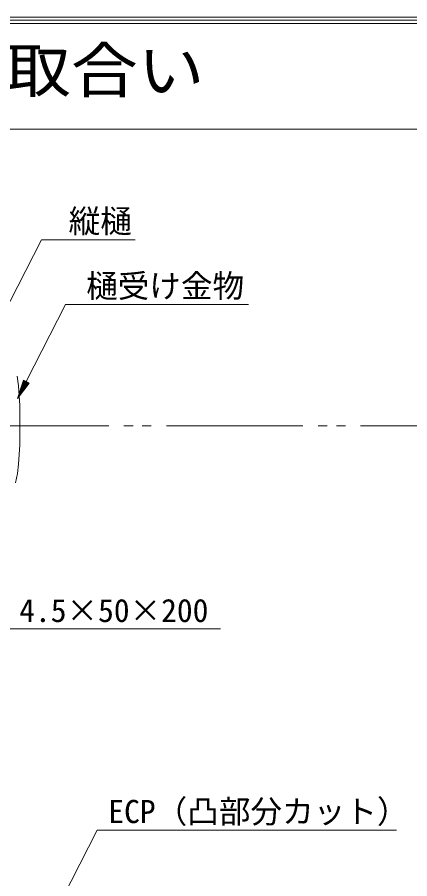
# Model space of a CAD drawing. Units: millimetres at full size, sheet at 1:6; details may follow other scales. Extents: x -1207 to 1226, y -853 to 852.
# Drawn here: x -746.3 to -591.1, y 511.5 to 852.1 of the extents above; entities that cross this region are included whole.
import ezdxf
from ezdxf.enums import TextEntityAlignment as Align

# ---------------------------------------------------------------- set-up
doc = ezdxf.new("R2010")
doc.units = ezdxf.units.MM
doc.header["$LTSCALE"] = 6
doc.linetypes.add('DOUBLE_CHAIN2', pattern=[12.8, 9, -1, 0.6, -0.6, 0.6, -1])
for name, color, linetype, lineweight in [('0-0_WAKU', 7, 'Continuous', 9), ('0-2_SUNPO', 7, 'Continuous', 9), ('0-B', 134, 'Continuous', 9)]:
    doc.layers.add(name, color=color, linetype=linetype, lineweight=lineweight)
doc.styles.add('ＭＳ ゴシック', font='')
doc.styles.get('ＭＳ ゴシック').set_extended_font_data('MS Gothic')

msp = doc.modelspace()

# ---------------------------------------------------------------- linework, layer by layer
at = {"layer": '0-0_WAKU'}
for p, q in [((-1207.164, 852.121), (1211.664, 852.121)), ((-1205.957, 850.914), (1210.457, 850.914)), ((-1204.75, 849.707), (1209.25, 849.707)), ((-1204.75, 807.866), (1209.25, 807.866))]:
    msp.add_line(p, q, dxfattribs=at)
at = {"layer": '0-2_SUNPO'}
for p, q in [((-742.698, 708.046), (-727.139, 738.548)), ((-727.139, 738.548), (-654.832, 738.548)), ((-743.847, 708.499), (-743.586, 708.499)), ((-743.832, 708.549), (-743.684, 708.549)), ((-743.816, 708.599), (-743.782, 708.599)), ((-744.924, 705.099), (-743.344, 705.099)), ((-744.908, 705.149), (-743.307, 705.149)), ((-744.892, 705.199), (-743.27, 705.199)), ((-744.876, 705.249), (-743.233, 705.249)), ((-744.86, 705.299), (-743.196, 705.299)), ((-744.845, 705.349), (-743.159, 705.349)), ((-744.829, 705.399), (-743.122, 705.399)), ((-744.813, 705.449), (-743.085, 705.449)), ((-744.797, 705.499), (-743.048, 705.499)), ((-744.781, 705.549), (-743.011, 705.549)), ((-744.765, 705.599), (-742.974, 705.599)), ((-744.75, 705.649), (-742.937, 705.649)), ((-744.734, 705.699), (-742.9, 705.699)), ((-744.718, 705.749), (-742.863, 705.749)), ((-744.702, 705.799), (-742.826, 705.799)), ((-744.686, 705.849), (-742.789, 705.849)), ((-744.67, 705.899), (-742.752, 705.899)), ((-744.655, 705.949), (-742.715, 705.949)), ((-744.639, 705.999), (-742.678, 705.999)), ((-744.623, 706.049), (-742.641, 706.049)), ((-744.607, 706.099), (-742.604, 706.099)), ((-744.591, 706.149), (-742.567, 706.149)), ((-744.575, 706.199), (-742.53, 706.199)), ((-744.56, 706.249), (-742.493, 706.249)), ((-744.544, 706.299), (-742.456, 706.299)), ((-744.528, 706.349), (-742.419, 706.349)), ((-744.512, 706.399), (-742.382, 706.399)), ((-744.496, 706.449), (-742.345, 706.449)), ((-744.481, 706.499), (-742.308, 706.499)), ((-744.465, 706.549), (-742.271, 706.549)), ((-744.449, 706.599), (-742.234, 706.599)), ((-744.433, 706.649), (-742.197, 706.649)), ((-744.417, 706.699), (-742.16, 706.699)), ((-744.401, 706.749), (-742.123, 706.749)), ((-744.386, 706.799), (-742.086, 706.799)), ((-744.37, 706.849), (-742.049, 706.849)), ((-744.354, 706.899), (-742.012, 706.899)), ((-744.338, 706.949), (-741.975, 706.949)), ((-744.322, 706.999), (-741.938, 706.999)), ((-744.306, 707.049), (-741.901, 707.049)), ((-744.291, 707.099), (-741.864, 707.099)), ((-744.275, 707.149), (-741.827, 707.149)), ((-744.259, 707.199), (-741.79, 707.199)), ((-744.243, 707.249), (-741.753, 707.249)), ((-744.227, 707.299), (-741.716, 707.299)), ((-744.211, 707.349), (-741.679, 707.349)), ((-744.196, 707.399), (-741.642, 707.399)), ((-744.18, 707.449), (-741.605, 707.449)), ((-744.164, 707.499), (-741.626, 707.499)), ((-744.148, 707.549), (-741.724, 707.549)), ((-744.132, 707.599), (-741.822, 707.599)), ((-744.116, 707.649), (-741.92, 707.649)), ((-744.101, 707.699), (-742.018, 707.699)), ((-744.085, 707.749), (-742.116, 707.749)), ((-744.069, 707.799), (-742.214, 707.799)), ((-744.053, 707.849), (-742.312, 707.849)), ((-744.037, 707.899), (-742.41, 707.899)), ((-744.021, 707.949), (-742.508, 707.949)), ((-744.006, 707.999), (-742.606, 707.999)), ((-743.99, 708.049), (-742.704, 708.049)), ((-743.974, 708.099), (-742.802, 708.099)), ((-743.958, 708.149), (-742.9, 708.149)), ((-743.942, 708.199), (-742.998, 708.199)), ((-743.927, 708.249), (-743.096, 708.249)), ((-743.911, 708.299), (-743.194, 708.299)), ((-743.895, 708.349), (-743.292, 708.349)), ((-743.879, 708.399), (-743.39, 708.399)), ((-743.863, 708.449), (-743.488, 708.449)), ((-746, 701.699), (-745.859, 701.699)), ((-745.984, 701.749), (-745.822, 701.749)), ((-745.968, 701.799), (-745.785, 701.799)), ((-745.952, 701.849), (-745.748, 701.849)), ((-745.937, 701.899), (-745.71, 701.899)), ((-745.921, 701.949), (-745.674, 701.949)), ((-745.905, 701.999), (-745.637, 701.999)), ((-745.889, 702.049), (-745.6, 702.049)), ((-745.873, 702.099), (-745.563, 702.099)), ((-745.857, 702.149), (-745.526, 702.149)), ((-745.842, 702.199), (-745.489, 702.199)), ((-745.826, 702.249), (-745.452, 702.249)), ((-745.81, 702.299), (-745.415, 702.299)), ((-745.794, 702.349), (-745.378, 702.349)), ((-745.778, 702.399), (-745.341, 702.399)), ((-745.762, 702.449), (-745.304, 702.449)), ((-745.747, 702.499), (-745.267, 702.499)), ((-745.731, 702.549), (-745.23, 702.549)), ((-745.715, 702.599), (-745.193, 702.599)), ((-745.699, 702.649), (-745.156, 702.649)), ((-745.683, 702.699), (-745.119, 702.699)), ((-745.668, 702.749), (-745.082, 702.749)), ((-745.652, 702.799), (-745.045, 702.799)), ((-745.636, 702.849), (-745.008, 702.849)), ((-745.62, 702.899), (-744.971, 702.899)), ((-745.604, 702.949), (-744.934, 702.949)), ((-745.588, 702.999), (-744.897, 702.999)), ((-745.573, 703.049), (-744.86, 703.049)), ((-745.557, 703.099), (-744.823, 703.099)), ((-745.541, 703.149), (-744.786, 703.149)), ((-745.525, 703.199), (-744.749, 703.199)), ((-745.509, 703.249), (-744.712, 703.249)), ((-745.494, 703.299), (-744.675, 703.299)), ((-745.478, 703.349), (-744.638, 703.349)), ((-745.462, 703.399), (-744.601, 703.399)), ((-745.446, 703.449), (-744.564, 703.449)), ((-745.43, 703.499), (-744.527, 703.499)), ((-745.414, 703.549), (-744.49, 703.549)), ((-745.399, 703.599), (-744.453, 703.599)), ((-745.383, 703.649), (-744.416, 703.649)), ((-745.367, 703.699), (-744.379, 703.699)), ((-745.351, 703.749), (-744.342, 703.749)), ((-745.335, 703.799), (-744.305, 703.799)), ((-745.319, 703.849), (-744.268, 703.849)), ((-745.304, 703.899), (-744.231, 703.899)), ((-745.288, 703.949), (-744.194, 703.949)), ((-745.272, 703.999), (-744.157, 703.999)), ((-745.256, 704.049), (-744.12, 704.049)), ((-745.24, 704.099), (-744.083, 704.099)), ((-745.224, 704.149), (-744.046, 704.149)), ((-745.209, 704.199), (-744.009, 704.199)), ((-745.193, 704.249), (-743.972, 704.249)), ((-745.177, 704.299), (-743.935, 704.299)), ((-745.161, 704.349), (-743.898, 704.349)), ((-745.145, 704.399), (-743.861, 704.399)), ((-745.129, 704.449), (-743.824, 704.449)), ((-745.114, 704.499), (-743.788, 704.499)), ((-745.098, 704.549), (-743.75, 704.549)), ((-745.082, 704.599), (-743.714, 704.599)), ((-745.066, 704.649), (-743.677, 704.649)), ((-745.05, 704.699), (-743.639, 704.699)), ((-745.035, 704.749), (-743.603, 704.749)), ((-745.019, 704.799), (-743.565, 704.799)), ((-745.003, 704.849), (-743.529, 704.849)), ((-744.987, 704.899), (-743.492, 704.899)), ((-744.971, 704.949), (-743.455, 704.949)), ((-744.955, 704.999), (-743.418, 704.999)), ((-744.94, 705.049), (-743.381, 705.049)), ((-746.095, 701.399), (-746.08, 701.399)), ((-746.079, 701.449), (-746.043, 701.449)), ((-746.063, 701.499), (-746.006, 701.499)), ((-746.048, 701.549), (-745.969, 701.549)), ((-746.032, 701.599), (-745.933, 701.599)), ((-746.016, 701.649), (-745.895, 701.649)), ((-736.811, 487.423), (-714.694, 530.781)), ((-714.694, 530.781), (-596.369, 530.781))]:
    msp.add_line(p, q, dxfattribs=at)
at = {"layer": '0-2_SUNPO', "linetype": 'DOUBLE_CHAIN2'}
msp.add_line((-917.687, 690.6), (-448.21, 690.6), dxfattribs=at)
at = {"layer": '0-2_SUNPO'}
for points in [[(-752.237, 733.664), (-736.679, 764.165), (-699.599, 764.165)], [(-798.218, 582.659), (-784.135, 610.267), (-665.907, 610.267)]]:
    msp.add_lwpolyline(points, dxfattribs=at)
msp.add_lwpolyline([(-743.811, 708.614), (-741.584, 707.478), (-746.106, 701.365)], close=True, dxfattribs=at)
at = {"layer": '0-B'}
msp.add_lwpolyline([(-746.917, 668.068), (-746.209, 671.731), (-745.735, 675.456), (-745.448, 679.233), (-745.3, 683.054), (-745.245, 686.91), (-745.238, 690.794), (-745.246, 694.694), (-745.305, 698.599), (-745.464, 702.493), (-745.774, 706.364), (-746.284, 710.197)], dxfattribs=at)

# ---------------------------------------------------------------- texts
at = {"layer": '0-0_WAKU', "style": 'ＭＳ ゴシック', "width": 1.1}
msp.add_text('縦張り工法\u3000樋取合い', height=17.6, dxfattribs=at).set_placement((-936.302, 817.116), align=Align.BOTTOM_LEFT)
at = {"layer": '0-2_SUNPO', "style": 'ＭＳ ゴシック'}
for s, p in [('縦樋', (-725.971, 764.165)), ('樋受け金物', (-719.039, 738.548)), ('F.B 4.5×50×200', (-770.419, 610.267)), ('ECP（凸部分カット）', (-710.256, 530.781))]:
    msp.add_text(s, height=9.164, dxfattribs=at).set_placement(p, align=Align.BOTTOM_LEFT)

doc.saveas('drawing.dxf')
